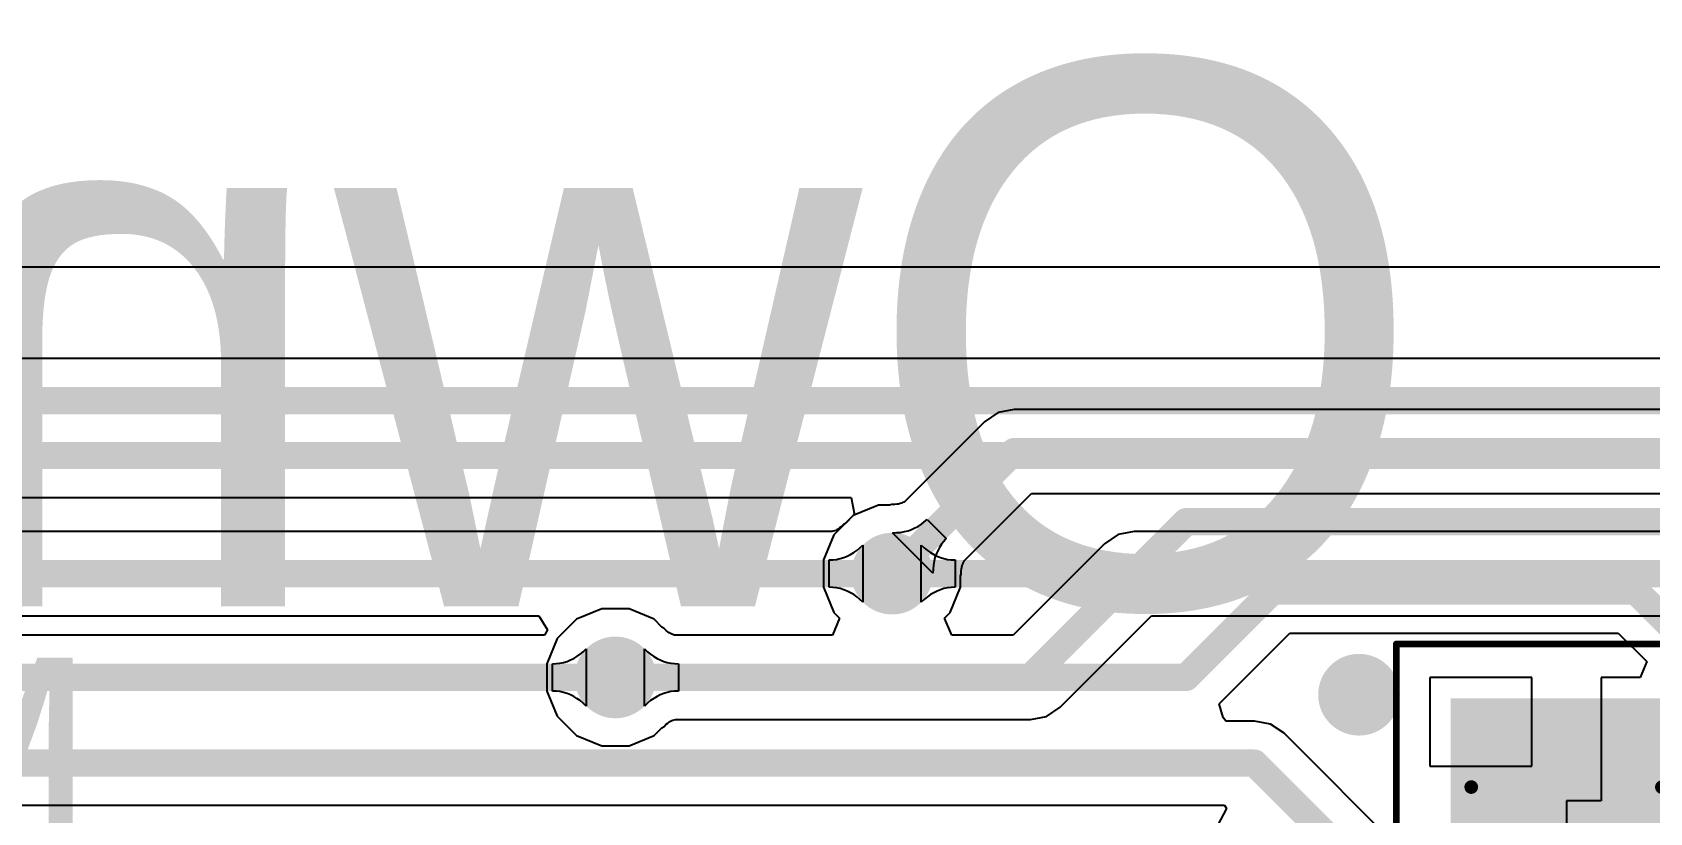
# Model space of a CAD drawing. Header units: millimetres. Extents: x 0 to 168, y 0 to 109.
# Drawn here: x 141.51 to 153.39, y 75.72 to 81.44 of the extents above; entities that cross this region are included whole.
import ezdxf

# ---------------------------------------------------------------- set-up
doc = ezdxf.new("R2010")
doc.units = ezdxf.units.MM
for name, color, linetype in [('BottomLayer', 5, 'Continuous'), ('BottomOverlay', 54, 'Continuous'), ('BottomPaste', 16, 'Continuous'), ('BottomSolder', 6, 'Continuous'), ('Mechanical13', 56, 'Continuous'), ('Mechanical15', 56, 'Continuous'), ('TopLayer', 1, 'Continuous'), ('ViaHoleLayer', 16, 'Continuous')]:
    doc.layers.add(name, color=color, linetype=linetype)
doc.styles.add('Arial', font='arial.ttf', dxfattribs={"height": 0.2})
doc.styles.add('Comic Sans MS', font='comic.ttf', dxfattribs={"height": 0.2})

# ---------------------------------------------------------------- blocks, each defined once
blk = doc.blocks.new('RES0805_B_141')
at = {"layer": 'BottomLayer'}
for points in [[(-0.35, 0.75), (-0.35, -0.75), (-1.65, -0.75), (-1.65, 0.75)], [(1.65, 0.75), (1.65, -0.75), (0.35, -0.75), (0.35, 0.75)]]:
    blk.add_hatch(color=5, dxfattribs=at).paths.add_polyline_path(points)
at = {"layer": 'BottomPaste'}
for points in [[(-0.35, 0.75), (-0.35, -0.75), (-1.65, -0.75), (-1.65, 0.75)], [(1.65, 0.75), (1.65, -0.75), (0.35, -0.75), (0.35, 0.75)]]:
    blk.add_hatch(color=16, dxfattribs=at).paths.add_polyline_path(points)
at = {"layer": 'BottomSolder'}
for points in [[(-0.248, 0.852), (-0.248, -0.852), (-1.752, -0.852), (-1.752, 0.852)], [(1.752, 0.852), (1.752, -0.852), (0.248, -0.852), (0.248, 0.852)]]:
    blk.add_hatch(color=6, dxfattribs=at).paths.add_polyline_path(points)
at = {"layer": 'Mechanical13', "const_width": 0.1}
for points in [[(-1.1, 0.7), (1.1, 0.7)], [(-1.1, 0.7), (-1.1, -0.7)], [(1.1, 0.7), (1.1, -0.7)], [(-1.1, -0.7), (1.1, -0.7)]]:
    blk.add_lwpolyline(points, dxfattribs=at)
at = {"layer": 'Mechanical13', "const_width": 0.05}
for points in [[(-1.125, 0.7, 1), (-1.075, 0.7, 1)], [(-1.125, 0.7, 1), (-1.075, 0.7, 1)], [(1.075, 0.7, 1), (1.125, 0.7, 1)], [(1.075, 0.7, 1), (1.125, 0.7, 1)], [(-1.125, -0.7, 1), (-1.075, -0.7, 1)], [(-1.125, -0.7, 1), (-1.075, -0.7, 1)], [(1.075, -0.7, 1), (1.125, -0.7, 1)], [(1.075, -0.7, 1), (1.125, -0.7, 1)]]:
    blk.add_lwpolyline(points, format="xyb", close=True, dxfattribs=at)
at = {"layer": 'Mechanical15'}
for points, const_width in [([(-2.15, 1.25), (2.15, 1.25)], 0.05), ([(-2.15, 1.25), (-2.15, -1.25)], 0.05), ([(2.15, 1.25), (2.15, -1.25)], 0.05), ([(0, 0.5), (0, -0.5)], 0.1), ([(-0.5, 0), (0.5, 0)], 0.1), ([(-2.15, -1.25), (2.15, -1.25)], 0.05)]:
    blk.add_lwpolyline(points, dxfattribs=dict(at, const_width=const_width))
for points, const_width in [([(-2.163, 1.25, 1), (-2.138, 1.25, 1)], 0.025), ([(-2.163, 1.25, 1), (-2.138, 1.25, 1)], 0.025), ([(2.137, 1.25, 1), (2.162, 1.25, 1)], 0.025), ([(2.137, 1.25, 1), (2.162, 1.25, 1)], 0.025), ([(-0.025, 0.5, 1), (0.025, 0.5, 1)], 0.05), ([(-0.525, 0, 1), (-0.475, 0, 1)], 0.05), ([(0.475, 0, 1), (0.525, 0, 1)], 0.05), ([(-0.025, -0.5, 1), (0.025, -0.5, 1)], 0.05), ([(-2.163, -1.25, 1), (-2.138, -1.25, 1)], 0.025), ([(-2.163, -1.25, 1), (-2.138, -1.25, 1)], 0.025), ([(2.137, -1.25, 1), (2.162, -1.25, 1)], 0.025), ([(2.137, -1.25, 1), (2.162, -1.25, 1)], 0.025)]:
    blk.add_lwpolyline(points, format="xyb", close=True, dxfattribs=dict(at, const_width=const_width))

msp = doc.modelspace()

# ---------------------------------------------------------------- hatches: boundary and pattern name
at = {"layer": 'BottomLayer'}
h = msp.add_hatch(color=5, dxfattribs=at)
edge = h.paths.add_edge_path()
edge.add_arc((147.828, 77.47), 0.3, 0, 360)
h = msp.add_hatch(color=5, dxfattribs=at)
edge = h.paths.add_edge_path()
edge.add_arc((145.796, 76.708), 0.3, 0, 360)
h = msp.add_hatch(color=5, dxfattribs=at)
edge = h.paths.add_edge_path()
edge.add_arc((151.257, 76.581), 0.3, 0, 360)
at = {"layer": 'TopLayer'}
h = msp.add_hatch(color=1, dxfattribs=at)
edge = h.paths.add_edge_path()
edge.add_arc((147.828, 77.47), 0.3, 0, 360)
h = msp.add_hatch(color=1, dxfattribs=at)
edge = h.paths.add_edge_path()
edge.add_arc((145.796, 76.708), 0.3, 0, 360)
h = msp.add_hatch(color=1, dxfattribs=at)
edge = h.paths.add_edge_path()
edge.add_arc((151.257, 76.581), 0.3, 0, 360)
at = {"layer": 'ViaHoleLayer'}
h = msp.add_hatch(color=16, dxfattribs=at)
edge = h.paths.add_edge_path()
edge.add_arc((147.828, 77.47), 0.15, 0, 360)
h = msp.add_hatch(color=16, dxfattribs=at)
edge = h.paths.add_edge_path()
edge.add_arc((145.796, 76.708), 0.15, 0, 360)
h = msp.add_hatch(color=16, dxfattribs=at)
edge = h.paths.add_edge_path()
edge.add_arc((151.257, 76.581), 0.15, 0, 360)

# ---------------------------------------------------------------- linework, layer by layer
at = {"layer": 'BottomLayer'}
for p, q in [((106.213, 79.721), (161.343, 79.721)), ((154.178, 79.049), (109.92, 79.049)), ((122.219, 78.028), (147.528, 78.028)), ((147.528, 78.028), (147.553, 77.901)), ((147.433, 77.797), (147.423, 77.792)), ((147.443, 77.805), (147.433, 77.797)), ((147.454, 77.814), (147.443, 77.805)), ((147.471, 77.83), (147.454, 77.814)), ((147.486, 77.839), (147.471, 77.83)), ((147.543, 77.897), (147.486, 77.839)), ((147.553, 77.901), (147.543, 77.897)), ((147.387, 77.779), (122.302, 77.779)), ((147.396, 77.781), (147.387, 77.779)), ((147.405, 77.784), (147.396, 77.781)), ((147.414, 77.787), (147.405, 77.784)), ((147.423, 77.792), (147.414, 77.787)), ((147.592, 77.659), (147.614, 77.68)), ((147.614, 77.68), (147.614, 77.26)), ((148.042, 77.26), (148.042, 77.68)), ((148.042, 77.68), (148.064, 77.659)), ((147.365, 77.57), (147.393, 77.571)), ((147.365, 77.37), (147.365, 77.57)), ((147.393, 77.571), (147.42, 77.574)), ((147.42, 77.574), (147.447, 77.58)), ((147.447, 77.58), (147.473, 77.588)), ((147.473, 77.588), (147.498, 77.598)), ((147.498, 77.598), (147.522, 77.61)), ((147.522, 77.61), (147.546, 77.624)), ((147.546, 77.624), (147.569, 77.64)), ((147.569, 77.64), (147.592, 77.659)), ((148.064, 77.659), (148.087, 77.64)), ((148.087, 77.64), (148.11, 77.624)), ((148.11, 77.624), (148.134, 77.61)), ((148.134, 77.61), (148.158, 77.598)), ((148.158, 77.598), (148.183, 77.588)), ((148.183, 77.588), (148.209, 77.58)), ((148.209, 77.58), (148.236, 77.574)), ((148.236, 77.574), (148.263, 77.571)), ((148.263, 77.571), (148.291, 77.57)), ((148.291, 77.57), (148.291, 77.37)), ((147.393, 77.369), (147.365, 77.37)), ((147.42, 77.366), (147.393, 77.369)), ((147.447, 77.36), (147.42, 77.366)), ((147.473, 77.352), (147.447, 77.36)), ((147.498, 77.342), (147.473, 77.352)), ((147.522, 77.33), (147.498, 77.342)), ((147.546, 77.316), (147.522, 77.33)), ((148.134, 77.33), (148.11, 77.316)), ((148.158, 77.342), (148.134, 77.33)), ((148.183, 77.352), (148.158, 77.342)), ((148.209, 77.36), (148.183, 77.352)), ((148.236, 77.366), (148.209, 77.36)), ((148.263, 77.369), (148.236, 77.366)), ((148.291, 77.37), (148.263, 77.369)), ((147.569, 77.3), (147.546, 77.316)), ((147.592, 77.281), (147.569, 77.3)), ((147.614, 77.26), (147.592, 77.281)), ((148.064, 77.281), (148.042, 77.26)), ((148.087, 77.3), (148.064, 77.281)), ((148.11, 77.316), (148.087, 77.3)), ((122.174, 77.161), (145.235, 77.161)), ((145.235, 77.161), (145.297, 77.057)), ((145.276, 77.017), (121.764, 77.017)), ((145.297, 77.057), (145.276, 77.017)), ((150.231, 76.515), (150.75, 77.034)), ((150.75, 77.034), (153.161, 77.034)), ((153.161, 77.034), (153.37, 76.824)), ((145.466, 76.836), (145.49, 76.848)), ((145.49, 76.848), (145.514, 76.862)), ((145.514, 76.862), (145.537, 76.878)), ((145.537, 76.878), (145.56, 76.897)), ((145.56, 76.897), (145.582, 76.918)), ((145.582, 76.918), (145.582, 76.498)), ((146.01, 76.498), (146.01, 76.918)), ((146.01, 76.918), (146.032, 76.897)), ((146.032, 76.897), (146.055, 76.878)), ((146.055, 76.878), (146.078, 76.862)), ((146.078, 76.862), (146.102, 76.848)), ((146.102, 76.848), (146.126, 76.836)), ((145.333, 76.808), (145.361, 76.809)), ((145.333, 76.608), (145.333, 76.808)), ((145.361, 76.809), (145.388, 76.812)), ((145.388, 76.812), (145.415, 76.818)), ((145.415, 76.818), (145.441, 76.826)), ((145.441, 76.826), (145.466, 76.836)), ((146.126, 76.836), (146.151, 76.826)), ((146.151, 76.826), (146.177, 76.818)), ((146.177, 76.818), (146.204, 76.812)), ((146.204, 76.812), (146.231, 76.809)), ((146.231, 76.809), (146.259, 76.808)), ((146.259, 76.808), (146.259, 76.608)), ((153.37, 76.824), (153.322, 76.707)), ((145.361, 76.607), (145.333, 76.608)), ((146.259, 76.608), (146.231, 76.607)), ((152.527, 76.707), (151.777, 76.707)), ((151.777, 76.707), (151.777, 76.057)), ((152.527, 76.057), (152.527, 76.707)), ((153.322, 76.707), (153.035, 76.707)), ((153.035, 76.707), (153.035, 75.803)), ((145.388, 76.604), (145.361, 76.607)), ((145.415, 76.598), (145.388, 76.604)), ((145.441, 76.59), (145.415, 76.598)), ((145.466, 76.58), (145.441, 76.59)), ((145.49, 76.568), (145.466, 76.58)), ((145.514, 76.554), (145.49, 76.568)), ((145.537, 76.538), (145.514, 76.554)), ((145.56, 76.519), (145.537, 76.538)), ((145.582, 76.498), (145.56, 76.519)), ((146.032, 76.519), (146.01, 76.498)), ((146.055, 76.538), (146.032, 76.519)), ((146.078, 76.554), (146.055, 76.538)), ((146.102, 76.568), (146.078, 76.554)), ((146.126, 76.58), (146.102, 76.568)), ((146.151, 76.59), (146.126, 76.58)), ((146.177, 76.598), (146.151, 76.59)), ((146.204, 76.604), (146.177, 76.598)), ((146.231, 76.607), (146.204, 76.604)), ((150.26, 76.414), (150.231, 76.515)), ((150.279, 76.388), (150.26, 76.414)), ((150.489, 76.388), (150.279, 76.388)), ((150.607, 76.365), (150.489, 76.388)), ((150.708, 76.298), (150.607, 76.365)), ((151.643, 75.362), (150.708, 76.298)), ((151.777, 76.057), (152.527, 76.057)), ((153.035, 75.803), (152.781, 75.803)), ((152.781, 75.803), (152.781, 75.549)), ((120.725, 75.77), (150.269, 75.77)), ((150.284, 75.747), (150.217, 75.62)), ((150.269, 75.77), (150.284, 75.747))]:
    msp.add_line(p, q, dxfattribs=at)
at = {"layer": 'BottomLayer', "const_width": 0.2}
for points in [[(109.92, 78.74), (154.276, 78.74)], [(110.087, 78.337), (154.443, 78.337)], [(149.606, 77.47), (149.987, 77.851)], [(149.987, 77.851), (153.543, 77.851)], [(122.174, 77.47), (147.828, 77.47)], [(147.828, 77.47), (149.606, 77.47)], [(149.987, 76.708), (150.622, 77.343)], [(150.622, 77.343), (153.289, 77.343)], [(153.289, 77.343), (153.924, 76.708)], [(121.636, 76.708), (145.796, 76.708)], [(145.796, 76.708), (149.987, 76.708)], [(120.132, 76.079), (150.489, 76.079)], [(150.489, 76.079), (151.424, 75.144)]]:
    msp.add_lwpolyline(points, dxfattribs=at)
at = {"layer": 'BottomLayer', "const_width": 0.1}
for points in [[(149.937, 77.851, 1), (150.037, 77.851, 1)], [(149.937, 77.851, 1), (150.037, 77.851, 1)], [(147.778, 77.47, 1), (147.878, 77.47, 1)], [(147.778, 77.47, 1), (147.878, 77.47, 1)], [(149.556, 77.47, 1), (149.656, 77.47, 1)], [(149.556, 77.47, 1), (149.656, 77.47, 1)], [(150.572, 77.343, 1), (150.672, 77.343, 1)], [(150.572, 77.343, 1), (150.672, 77.343, 1)], [(153.239, 77.343, 1), (153.339, 77.343, 1)], [(153.239, 77.343, 1), (153.339, 77.343, 1)], [(145.746, 76.708, 1), (145.846, 76.708, 1)], [(145.746, 76.708, 1), (145.846, 76.708, 1)], [(149.937, 76.708, 1), (150.037, 76.708, 1)], [(149.937, 76.708, 1), (150.037, 76.708, 1)], [(150.439, 76.079, 1), (150.539, 76.079, 1)], [(150.439, 76.079, 1), (150.539, 76.079, 1)]]:
    msp.add_lwpolyline(points, format="xyb", close=True, dxfattribs=at)
at = {"layer": 'TopLayer'}
for p, q in [((89.714, 79.721), (161.343, 79.721)), ((148.606, 78.652), (148.506, 78.585)), ((148.724, 78.675), (148.606, 78.652)), ((158.776, 78.675), (148.724, 78.675)), ((148.506, 78.585), (147.921, 78)), ((148.358, 77.563), (148.852, 78.057)), ((148.852, 78.057), (154.566, 78.057)), ((147.728, 77.973), (147.543, 77.897)), ((147.809, 77.973), (147.728, 77.973)), ((147.826, 77.977), (147.809, 77.973)), ((147.849, 77.978), (147.826, 77.977)), ((147.863, 77.979), (147.849, 77.978)), ((147.876, 77.981), (147.863, 77.979)), ((147.887, 77.984), (147.876, 77.981)), ((147.897, 77.987), (147.887, 77.984)), ((147.905, 77.991), (147.897, 77.987)), ((147.914, 77.995), (147.905, 77.991)), ((147.921, 78), (147.914, 77.995)), ((147.543, 77.897), (147.401, 77.755)), ((147.971, 77.794), (147.996, 77.805)), ((147.996, 77.805), (148.02, 77.817)), ((148.02, 77.817), (148.043, 77.832)), ((148.043, 77.832), (148.064, 77.849)), ((148.064, 77.849), (148.085, 77.868)), ((148.085, 77.868), (148.226, 77.727)), ((147.401, 77.755), (147.325, 77.57)), ((147.831, 77.77), (147.861, 77.771)), ((148.128, 77.473), (147.831, 77.77)), ((147.861, 77.771), (147.89, 77.773)), ((147.89, 77.773), (147.919, 77.778)), ((147.919, 77.778), (147.946, 77.785)), ((147.946, 77.785), (147.971, 77.794)), ((148.19, 77.685), (148.175, 77.662)), ((148.207, 77.706), (148.19, 77.685)), ((148.226, 77.727), (148.207, 77.706)), ((149.387, 77.689), (148.716, 77.017)), ((149.488, 77.756), (149.387, 77.689)), ((149.606, 77.779), (149.488, 77.756)), ((154.431, 77.779), (149.606, 77.779)), ((147.325, 77.57), (147.325, 77.37)), ((148.136, 77.561), (148.131, 77.532)), ((148.143, 77.588), (148.136, 77.561)), ((148.152, 77.613), (148.143, 77.588)), ((148.163, 77.638), (148.152, 77.613)), ((148.175, 77.662), (148.163, 77.638)), ((148.353, 77.556), (148.358, 77.563)), ((148.129, 77.503), (148.128, 77.473)), ((148.131, 77.532), (148.129, 77.503)), ((148.331, 77.451), (148.335, 77.468)), ((148.331, 77.37), (148.331, 77.451)), ((148.335, 77.468), (148.336, 77.491)), ((148.336, 77.491), (148.337, 77.505)), ((148.337, 77.505), (148.339, 77.518)), ((148.339, 77.518), (148.342, 77.529)), ((148.342, 77.529), (148.345, 77.539)), ((148.345, 77.539), (148.349, 77.547)), ((148.349, 77.547), (148.353, 77.556)), ((147.325, 77.37), (147.401, 77.185)), ((148.255, 77.185), (148.331, 77.37)), ((145.696, 77.211), (145.511, 77.135)), ((145.896, 77.211), (145.696, 77.211)), ((146.081, 77.135), (145.896, 77.211)), ((145.511, 77.135), (145.369, 76.993)), ((146.138, 77.077), (146.081, 77.135)), ((147.442, 77.144), (147.39, 77.017)), ((147.401, 77.185), (147.442, 77.144)), ((148.214, 77.144), (148.255, 77.185)), ((148.266, 77.017), (148.214, 77.144)), ((149.063, 76.489), (149.734, 77.161)), ((149.734, 77.161), (154.559, 77.161)), ((145.369, 76.993), (145.293, 76.808)), ((146.153, 77.068), (146.138, 77.077)), ((146.17, 77.052), (146.153, 77.068)), ((146.181, 77.043), (146.17, 77.052)), ((146.191, 77.035), (146.181, 77.043)), ((146.201, 77.03), (146.191, 77.035)), ((146.21, 77.025), (146.201, 77.03)), ((146.219, 77.022), (146.21, 77.025)), ((146.228, 77.019), (146.219, 77.022)), ((146.237, 77.017), (146.228, 77.019)), ((147.39, 77.017), (146.237, 77.017)), ((148.716, 77.017), (148.266, 77.017)), ((146.01, 76.498), (146.01, 76.918)), ((146.01, 76.918), (146.032, 76.897)), ((146.032, 76.897), (146.055, 76.878)), ((146.055, 76.878), (146.078, 76.862)), ((146.078, 76.862), (146.102, 76.848)), ((146.102, 76.848), (146.126, 76.836)), ((145.293, 76.808), (145.293, 76.608)), ((146.126, 76.836), (146.151, 76.826)), ((146.151, 76.826), (146.177, 76.818)), ((146.177, 76.818), (146.204, 76.812)), ((146.204, 76.812), (146.231, 76.809)), ((146.231, 76.809), (146.259, 76.808)), ((146.259, 76.808), (146.259, 76.608)), ((145.293, 76.608), (145.369, 76.423)), ((146.259, 76.608), (146.231, 76.607)), ((146.032, 76.519), (146.01, 76.498)), ((146.055, 76.538), (146.032, 76.519)), ((146.078, 76.554), (146.055, 76.538)), ((146.102, 76.568), (146.078, 76.554)), ((146.126, 76.58), (146.102, 76.568)), ((146.151, 76.59), (146.126, 76.58)), ((146.177, 76.598), (146.151, 76.59)), ((146.204, 76.604), (146.177, 76.598)), ((146.231, 76.607), (146.204, 76.604)), ((148.962, 76.422), (149.063, 76.489)), ((145.369, 76.423), (145.511, 76.281)), ((146.17, 76.364), (146.181, 76.373)), ((146.181, 76.373), (146.191, 76.381)), ((146.191, 76.381), (146.201, 76.386)), ((146.201, 76.386), (146.21, 76.391)), ((146.21, 76.391), (146.219, 76.394)), ((146.219, 76.394), (146.228, 76.397)), ((146.228, 76.397), (146.237, 76.399)), ((146.237, 76.399), (148.844, 76.399)), ((148.844, 76.399), (148.962, 76.422)), ((145.511, 76.281), (145.696, 76.205)), ((145.896, 76.205), (146.081, 76.281)), ((146.081, 76.281), (146.138, 76.339)), ((146.138, 76.339), (146.153, 76.348)), ((146.153, 76.348), (146.17, 76.364)), ((145.696, 76.205), (145.896, 76.205))]:
    msp.add_line(p, q, dxfattribs=at)
at = {"layer": 'TopLayer', "const_width": 0.2}
for points in [[(147.828, 77.47), (148.724, 78.366)], [(148.724, 78.366), (158.776, 78.366)], [(148.844, 76.708), (149.606, 77.47)], [(149.606, 77.47), (154.559, 77.47)], [(145.796, 76.708), (148.844, 76.708)]]:
    msp.add_lwpolyline(points, dxfattribs=at)
at = {"layer": 'TopLayer', "const_width": 0.1}
for points in [[(148.674, 78.366, 1), (148.774, 78.366, 1)], [(148.674, 78.366, 1), (148.774, 78.366, 1)], [(147.778, 77.47, 1), (147.878, 77.47, 1)], [(149.556, 77.47, 1), (149.656, 77.47, 1)], [(149.556, 77.47, 1), (149.656, 77.47, 1)], [(145.746, 76.708, 1), (145.846, 76.708, 1)], [(148.794, 76.708, 1), (148.894, 76.708, 1)], [(148.794, 76.708, 1), (148.894, 76.708, 1)]]:
    msp.add_lwpolyline(points, format="xyb", close=True, dxfattribs=at)

# ---------------------------------------------------------------- block references
at = {"rotation": 90}
msp.add_blockref('RES0805_B_141', (152.781, 74.803), dxfattribs=at)

# ---------------------------------------------------------------- texts
at = {"layer": 'BottomOverlay', "text_generation_flag": 2}
for s, height, style, p in [('Owner:[ ][ ][ ][ ][ ][ ][ ]', 4, 'Comic Sans MS', (151.765, 77.23)), ('MSB', 1.524, 'Arial', (141.986, 75.328))]:
    msp.add_text(s, height=height, dxfattribs=dict(at, style=style)).set_placement(p)
at = {"layer": 'BottomOverlay', "style": 'Comic Sans MS', "text_generation_flag": 2}
msp.add_text('"sUp Å sTuP"', height=2.5, rotation=344.3577, dxfattribs=at).set_placement((149.173, 68.864))

doc.saveas('drawing.dxf')
